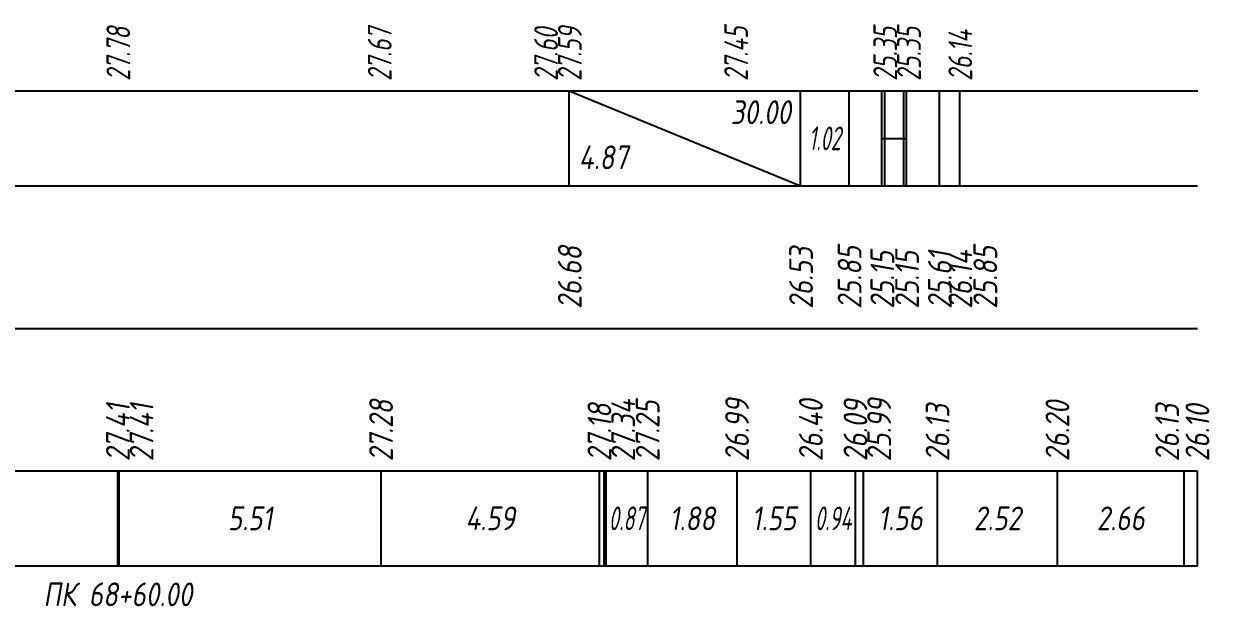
# Model space of a CAD drawing. Extents: x -717 to 1451, y -133302 to 233.
# Drawn here: x -216.6 to -91.9, y -108404.7 to -108343.4 of the extents above; entities that cross this region are included whole.
import ezdxf
from ezdxf.enums import TextEntityAlignment as Align

# ---------------------------------------------------------------- set-up
doc = ezdxf.new("R2010")
doc.units = 0
for name, color, linetype in [('Код_510', 7, 'Continuous'), ('Код_514', 1, 'Continuous'), ('Код_516', 1, 'Continuous'), ('Подписи поперечников', 7, 'Continuous'), ('Таблица', 7, 'Continuous')]:
    doc.layers.add(name, color=color, linetype=linetype)
doc.styles.add('М', font='romand.shx', dxfattribs={"width": 0.8, "oblique": 10, "height": 2.5})

msp = doc.modelspace()

# ---------------------------------------------------------------- linework, layer by layer
at = {"layer": 'Код_510'}
for p, q in [((-206.716, -108400.421), (-206.716, -108390.421)), ((-206.575, -108400.421), (-206.575, -108390.421)), ((-179.018, -108400.421), (-179.018, -108390.421)), ((-156.046, -108400.421), (-156.046, -108390.421)), ((-155.564, -108400.421), (-155.564, -108390.421)), ((-155.343, -108400.421), (-155.343, -108390.421)), ((-150.969, -108400.421), (-150.969, -108390.421)), ((-141.567, -108400.421), (-141.567, -108390.421)), ((-133.793, -108400.421), (-133.793, -108390.421)), ((-129.109, -108400.421), (-129.109, -108390.421)), ((-128.268, -108400.421), (-128.268, -108390.421)), ((-120.472, -108400.421), (-120.472, -108390.421)), ((-107.855, -108400.421), (-107.855, -108390.421)), ((-94.535, -108400.421), (-94.535, -108390.421)), ((-93.128, -108400.421), (-93.128, -108390.421))]:
    msp.add_line(p, q, dxfattribs=at)
at = {"layer": 'Код_516'}
for p, q in [((-159.216, -108360.421), (-159.216, -108350.421)), ((-159.216, -108350.421), (-134.883, -108360.421)), ((-134.883, -108360.421), (-134.883, -108350.421)), ((-129.78, -108360.421), (-129.78, -108350.421)), ((-129.78, -108360.421), (-129.78, -108350.421)), ((-126.332, -108360.421), (-126.332, -108350.421)), ((-126.03, -108360.421), (-126.03, -108350.421)), ((-124.03, -108360.421), (-124.03, -108350.421)), ((-123.727, -108360.421), (-123.727, -108350.421)), ((-120.28, -108360.421), (-120.28, -108350.421)), ((-120.28, -108360.421), (-120.28, -108350.421)), ((-118.128, -108360.421), (-118.128, -108350.421)), ((-126.332, -108355.421), (-126.03, -108355.421)), ((-126.03, -108355.421), (-124.03, -108355.421)), ((-124.03, -108355.421), (-123.727, -108355.421))]:
    msp.add_line(p, q, dxfattribs=at)
at = {"layer": 'Таблица'}
for p, q in [((-333.77, -108350.421), (-93.074, -108350.421)), ((-333.824, -108360.421), (-93.128, -108360.421)), ((-333.824, -108375.421), (-93.128, -108375.421)), ((-333.824, -108390.421), (-93.128, -108390.421)), ((-333.824, -108400.421), (-93.128, -108400.421))]:
    msp.add_line(p, q, dxfattribs=at)

# ---------------------------------------------------------------- texts
at = {"layer": 'Код_510', "style": 'М', "oblique": 10, "width": 0.8}
for s, p in [('27.41', (-206.716, -108389.421)), ('27.41', (-204.216, -108389.421)), ('27.28', (-179.018, -108389.421)), ('27.18', (-156.046, -108389.421)), ('27.34', (-153.546, -108389.421)), ('27.25', (-150.969, -108389.421)), ('26.99', (-141.567, -108389.421)), ('26.40', (-133.793, -108389.421)), ('26.09', (-129.109, -108389.421)), ('25.99', (-126.609, -108389.421)), ('26.13', (-120.472, -108389.421)), ('26.20', (-107.855, -108389.421)), ('26.13', (-96.306, -108389.421)), ('26.10', (-93.128, -108389.421))]:
    msp.add_text(s, height=2.5, rotation=90, dxfattribs=at).set_placement(p, align=Align.MIDDLE_LEFT)
at = {"layer": 'Код_510', "style": 'М', "oblique": 10}
for s, width, p in [('5.51', 0.8, (-192.796, -108395.421)), ('4.59', 0.8, (-167.532, -108395.421)), ('0.87', 0.6, (-153.156, -108395.421)), ('1.88', 0.8, (-146.268, -108395.421)), ('1.55', 0.8, (-137.68, -108395.421)), ('0.94', 0.6, (-131.451, -108395.421)), ('1.56', 0.8, (-124.37, -108395.421)), ('2.52', 0.8, (-114.163, -108395.421)), ('2.66', 0.8, (-101.195, -108395.421))]:
    msp.add_text(s, height=2.5, dxfattribs=dict(at, width=width)).set_placement(p, align=Align.MIDDLE_CENTER)
at = {"layer": 'Код_514', "style": 'М', "oblique": 10, "width": 0.7}
for s, p in [('27.45', (-141.662, -108349.382)), ('25.35', (-125.975, -108349.382)), ('25.35', (-123.475, -108349.382)), ('27.78', (-206.662, -108349.382)), ('27.67', (-179.162, -108349.382)), ('27.60', (-161.662, -108349.382)), ('27.59', (-159.162, -108349.382)), ('26.14', (-118.074, -108349.382))]:
    msp.add_text(s, height=2.5, rotation=90, dxfattribs=at).set_placement(p, align=Align.MIDDLE_LEFT)
at = {"layer": 'Код_516', "style": 'М', "oblique": 10, "width": 0.8}
msp.add_text('30.00', height=2.5, dxfattribs=at).set_placement((-135.883, -108351.421), align=Align.TOP_RIGHT)
at = {"layer": 'Код_516', "style": 'М', "oblique": 10, "width": 0.6}
msp.add_text('1.02', height=2.5, dxfattribs=at).set_placement((-132.331, -108355.421), align=Align.MIDDLE_CENTER)
at = {"layer": 'Код_516', "style": 'М', "oblique": 10, "width": 0.8}
msp.add_text('4.87', height=2.5, dxfattribs=at).set_placement((-158.216, -108359.421), align=Align.BOTTOM_LEFT)
for s, p in [('26.68', (-159.162, -108373.371)), ('26.53', (-134.829, -108373.371)), ('25.85', (-129.725, -108373.371)), ('25.15', (-126.278, -108373.371)), ('25.15', (-123.673, -108373.371)), ('25.85', (-115.44, -108373.371)), ('25.61', (-120.225, -108373.371)), ('26.14', (-118.074, -108373.371))]:
    msp.add_text(s, height=2.5, rotation=90, dxfattribs=at).set_placement(p, align=Align.MIDDLE_LEFT)
at = {"layer": 'Подписи поперечников', "style": 'М', "oblique": 10, "width": 0.8}
msp.add_text('ПК 68+60.00', height=2.5, dxfattribs=at).set_placement((-206.716, -108405.421), align=Align.BOTTOM_CENTER)

doc.saveas('drawing.dxf')
